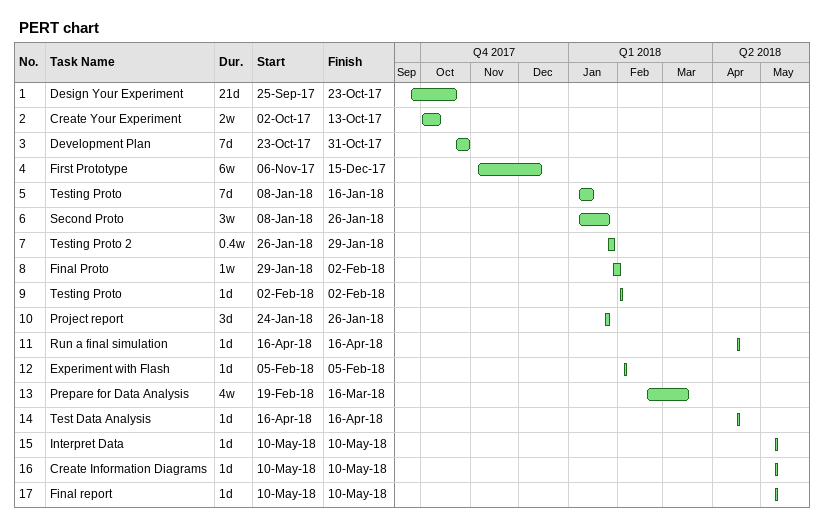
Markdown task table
PERT chart

| ID | Task | Duration | Start | Finish |
|---|---|---|---|---|
| 1 | Design Your Experiment | 21d | 2017-09-25 | 2017-10-23 |
| 2 | Create Your Experiment | 2w | 2017-10-02 | 2017-10-13 |
| 3 | Development Plan | 7d | 2017-10-23 | 2017-10-31 |
| 4 | First Prototype | 6w | 2017-11-06 | 2017-12-15 |
| 5 | Testing Proto | 7d | 2018-01-08 | 2018-01-16 |
| 6 | Second Proto | 3w | 2018-01-08 | 2018-01-26 |
| 7 | Testing Proto 2 | 0.4w | 2018-01-26 | 2018-01-29 |
| 8 | Final Proto | 1w | 2018-01-29 | 2018-02-02 |
| 9 | Testing Proto | 1d | 2018-02-02 | 2018-02-02 |
| 10 | Project report | 3d | 2018-01-24 | 2018-01-26 |
| 11 | Run a final simulation | 1d | 2018-04-16 | 2018-04-16 |
| 12 | Experiment with Flash | 1d | 2018-02-05 | 2018-02-05 |
| 13 | Prepare for Data Analysis | 4w | 2018-02-19 | 2018-03-16 |
| 14 | Test Data Analysis | 1d | 2018-04-16 | 2018-04-16 |
| 15 | Interpret Data | 1d | 2018-05-10 | 2018-05-10 |
| 16 | Create Information Diagrams | 1d | 2018-05-10 | 2018-05-10 |
| 17 | Final report | 1d | 2018-05-10 | 2018-05-10 |
